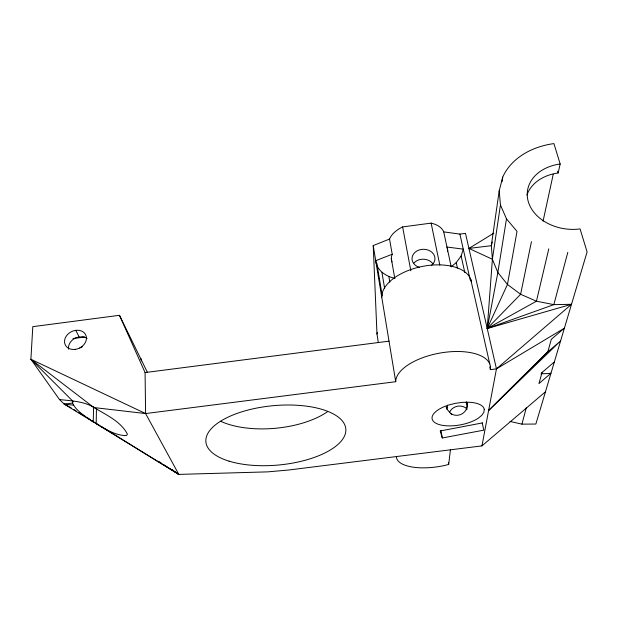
<?xml version="1.0" encoding="UTF-8"?>
<svg xmlns="http://www.w3.org/2000/svg" width="618" height="618" viewBox="0 0 618 618"><rect width="100%" height="100%" fill="white"/><g stroke="black" fill="none" stroke-linecap="round" stroke-linejoin="round"><path stroke-width="0.93" d="M96.454 408.428L96.192 423.716L178.826 474.4L267.733 471.866L288.637 470.012L481.947 445.887L545.462 391.797M147.308 372.167L119.467 315.304L32.793 326.659L30.9 359.267L59.467 399.522C71.642 401.02 84.156 401.059 94.894 408.081C106.566 415.134 120.989 421.584 127.447 434.176L126.443 435.574C114.23 435.636 103.561 427.695 93.248 421.932L93.596 406.544M100.834 426.211L178.826 474.4L145.593 413.558L30.9 359.267L93.897 407.556L145.593 413.558L395.721 381.708A48.042 21.839 -10.5 0 1 445.022 352.291A48.042 21.839 -10.5 0 1 490.352 369.641L496.455 368.869L571.503 304.303L487.231 328.506L492.391 259.259L500.449 204.983L499.213 190.753L502.72 177.111A71.812 54.67 6.7 0 1 553.921 143.6L560.171 163.994L558.162 172.978A42.503 32.538 6.9 0 0 526.953 195.033M466.567 409.742L467.154 402.743L467.525 405.223M396.401 456.578A40.688 15.79 -9.3 0 0 445.292 465.339L448.707 464.381L450.406 449.827M499.213 190.753L491.318 245.686L492.391 259.259L497.853 272.492L507.455 284.458L520.619 294.284L536.455 301.198L553.844 304.635L571.503 304.303M502.032 181.816L502.72 177.111M500.449 204.983L506.482 218.849L497.853 272.492L487.231 328.506L553.844 304.635L567.803 252.368M481.947 445.887L496.455 368.869L465.485 233.365L459.892 234.091L443.716 231.881A28.297 16.423 -12.2 0 0 431.125 223.121L402.619 226.914A28.297 16.423 -12.2 0 0 389.533 239.066L373.218 245.562L376.988 334.083L378.293 342.341M531.441 241.653L520.619 294.284L487.231 328.506L507.455 284.458L517.019 231.387L506.482 218.849M376.988 334.083L377.343 332.368M543.06 221.19L553.218 174.338M548.784 248.845L536.455 301.198L487.231 328.506M451.735 414.678L447.023 409.247L447.54 405.153M492.26 241.978L491.318 245.686L468.923 248.421L492.391 259.259M510.059 421.445L521.924 424.141L526.343 407.579M554.346 361.932L542.04 372.499L538.942 383.6L550.993 373.202A58.192 48.065 10.2 0 1 541.893 373.736M547.818 351.843L560.596 340.951L488.614 410.514L547.818 351.843L551.333 339.267L564.396 328.173L496.455 368.869M451.171 266.806L456.238 262.611L461.128 255.991L463.276 249.154L446.961 247.015A28.582 16.192 -12 0 1 447.602 251.217M93.248 421.932C85.863 416.462 76.647 411.704 72.522 403.09L73.14 401.499L30.9 359.267M466.768 407.973C464.844 414.585 456.238 417.559 450.684 413.419M541.013 374.114L542.04 372.499M488.614 410.514L547.903 351.557M468.923 248.421L493.805 233.179M389.533 239.066L392.214 254.245L375.713 260.696C376.679 270.529 386.088 276.47 395.002 278.363M87.115 338.51A11.248 9.069 -26.8 0 0 82.341 336.717L76.763 337.443A11.248 9.069 -26.8 0 0 68.567 349.185M482.38 422.928L440.225 430.955L442.303 437.984L483.786 430.151L482.21 422.751M72.978 338.548L84.38 337.057M119.467 315.304L145.083 372.561L389.016 341.159M59.467 399.522L64.218 404.102L72.522 403.09M521.924 424.141L535.86 424.048L587.1 251.897L580.063 228.923A43.067 32.777 6.7 0 1 528.398 202.009A43.067 32.777 6.7 0 1 560.171 163.994M93.109 421.831L64.218 404.102L73.527 405.184M64.218 404.102L71.279 407.942M73.743 409.464L76.207 410.985M78.671 412.507L85.238 416.571M86.883 417.583L90.166 419.614M91.804 420.626L95.087 422.658M96.732 423.67L99.197 425.192M158.61 461.376L161.846 463.454M163.461 464.497L178.826 474.4L176.555 472.615M171.711 469.433L178.826 474.4M446.938 407.594L446.181 406.822L447.023 409.247M466.026 402.326L467.594 405.253M75.775 330.344L79.096 336.88M466.296 401.986L467.023 403.693M557.621 171.186L558.162 172.978M466.76 402.048L467.432 404.442M470.677 279.158L489.757 363.917M459.892 234.091L470.19 279.915M489.719 366.837L490.352 369.641M461.128 255.991L464.836 272.662M140.834 358.262L141.422 360.889M456.238 262.611L457.444 268.135M443.716 231.881L451.171 266.69M431.125 223.121L439.807 265.076M448.359 462.527L448.707 464.381M440.889 430.422L442.303 437.984M402.619 226.914L410.831 270.792M391.31 258.641L394.601 277.351M388.838 276.501L389.811 282.163M381.939 272.376L384.651 288.506M376.825 263.237L382.225 295.837M373.218 245.562L395.721 381.708M467.316 405.315L467.355 407.208M145.083 372.561L145.593 413.558M79.745 348.042A11.047 8.969 -27.1 0 1 82.325 346.783M449.479 412.515A10.436 9.417 -9.1 0 1 467.177 409.093M327.54 411.665A68.668 31.58 -5.2 0 1 220.719 421.314M381.754 297.212A45.554 24.28 -11.5 0 1 424.381 266.041A45.554 24.28 -11.5 0 1 471.387 281.816M391.974 261.947A28.582 16.192 -12 0 1 392.214 254.245M413.99 262.99A11.302 9.262 0.1 0 1 432.963 263.901M419.359 267.355A11.487 9.355 -0.2 0 1 413.473 254.052A11.487 9.355 -0.2 0 1 430.483 251.194A11.487 9.355 -0.2 0 1 431.511 265.307M484.257 409.286L483.886 412.26L481.777 415.342L478.108 418.316A26.512 11.047 -10.3 0 1 436.887 423.724A26.512 11.047 -10.3 0 1 448.637 405.045L455.42 403.322L462.411 402.364L469.101 402.241A26.512 11.047 -10.3 0 1 484.257 409.286M75.187 349.386L72.345 349.433A11.379 9.139 -26.6 0 1 67.285 334.825A11.379 9.139 -26.6 0 1 85.547 334.554A11.379 9.139 -26.6 0 1 75.187 349.386M229.039 461.144A70.267 29.788 -5.3 0 0 344.357 436.316A70.267 29.788 -5.3 0 0 254.16 408.583A70.267 29.788 -5.3 0 0 229.039 461.144"/></g></svg>
